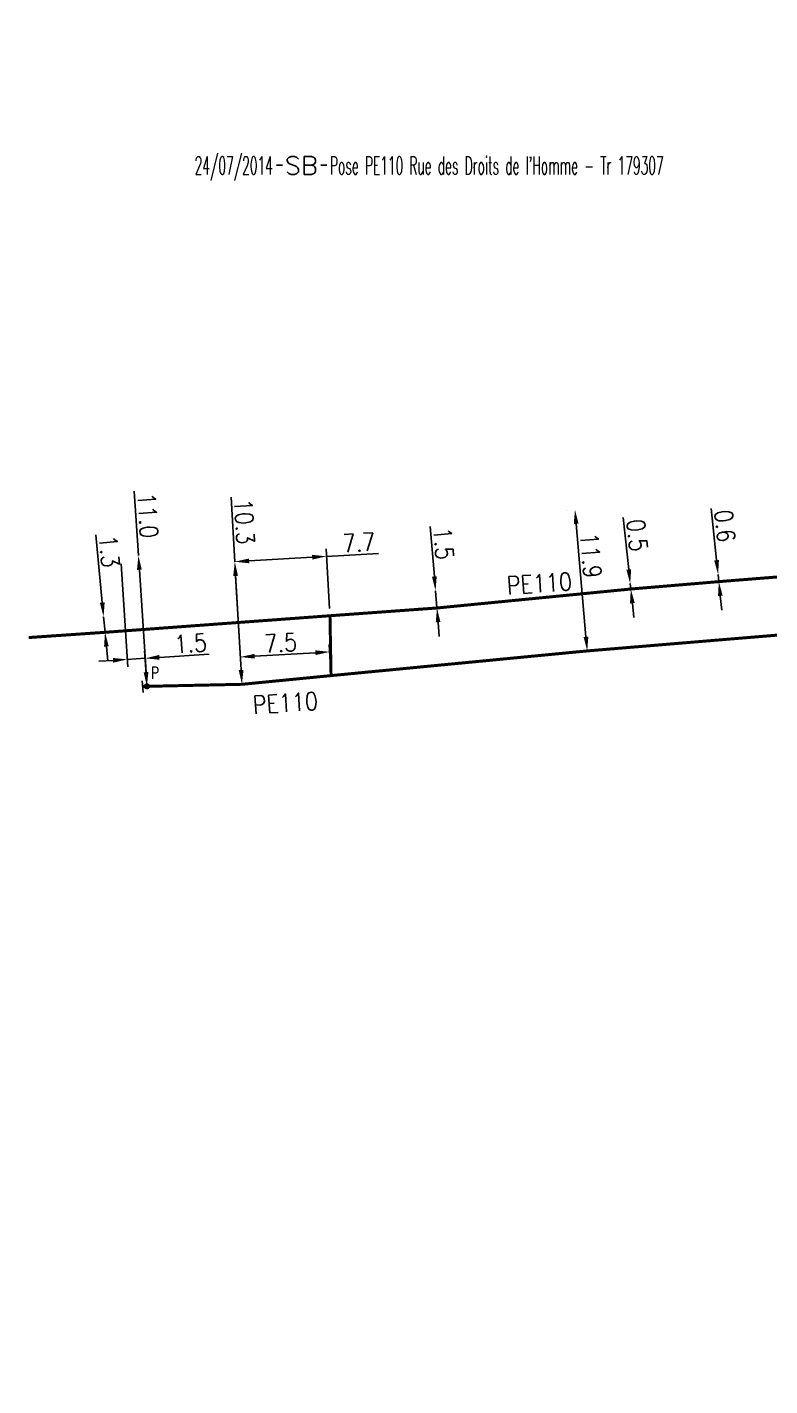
# Model space of a CAD drawing. Header units: millimetres. Extents: x 149999 to 151007, y 125999 to 127005.
# Drawn here: x 149999.9 to 150062.1, y 126886.2 to 127000.1 of the extents above; entities that cross this region are included whole.
import ezdxf
from ezdxf.enums import TextEntityAlignment as Align

# ---------------------------------------------------------------- set-up
doc = ezdxf.new("R2010")
doc.units = ezdxf.units.MM
doc.header["$PDMODE"] = 34
doc.linetypes.add('L_100_PE', pattern=[14, 10, -1.5, 1, -1.5])
doc.layers.get('0').update_dxf_attribs({"linetype": 'CONTINUOUS'})
doc.layers.get('DEFPOINTS').update_dxf_attribs({"linetype": 'CONTINUOUS'})
for name, color, linetype in [('L_140', 3, 'CONTINUOUS'), ('L_300', 7, 'CONTINUOUS'), ('L_340', 7, 'CONTINUOUS'), ('L_910', 7, 'CONTINUOUS')]:
    doc.layers.add(name, color=color, linetype=linetype)
doc.styles.add('G_ROMANS', font='ROMANS.SHX', dxfattribs={"width": 0.75})
doc.styles.get("Standard").update_dxf_attribs({"font": 'romans.shx', "width": 0.85})
doc.dimstyles.get("Standard").update_dxf_attribs({"dimtxt": 1.5, "dimasz": 1.2, "dimexe": 0.625, "dimexo": 0.625, "dimgap": 0.25, "dimtad": 1, "dimdec": 1, "dimzin": 0, "dimdsep": 46, "dimtxsty": 'Standard', "dimcen": -0.5, "dimadec": 0, "dimazin": 0, "dimtfac": 1, "dimtdec": 1, "dimtmove": 0, "dimatfit": 3, "dimfxl": 0, "dimtolj": 1, "dimtzin": 0, "dimarcsym": 0})

# ---------------------------------------------------------------- blocks, each defined once
blk = doc.blocks.new('L_340_07')
at = {"color": 0, "linetype": 'Continuous', "const_width": 0.25, "flags": 128}
blk.add_lwpolyline([(0, 0), (0.35, 0)], dxfattribs=at)
at = {"color": 0, "linetype": 'Continuous', "flags": 128}
blk.add_lwpolyline([(0.35, -0.5), (0.35, 0.5)], dxfattribs=at)
at = {"color": 0, "linetype": 'Continuous', "width": 0.75, "flags": 3}
for tag, p in [('DEF_LEG', (0.72, -3.47)), ('DEF_COUP', (0.72, -5.97)), ('DEF_TYPE', (0.72, -8.47))]:
    blk.add_attdef(tag, text='', height=1.2, dxfattribs=at).set_placement(p, align=Align.MIDDLE)
blk = doc.blocks.new('GIS_MODF')
at = {"color": 0, "linetype": 'Continuous', "flags": 128}
for points in [[(-2.18, -0.01), (-1.68, -0.01)], [(1.52, -0.01), (2.02, -0.01)]]:
    blk.add_lwpolyline(points, dxfattribs=at)
at = {"color": 0, "linetype": 'Continuous', "width": 0.5}
blk.add_attdef('DATE', text='', height=1.5, dxfattribs=at).set_placement((-2.5, -0.8), align=Align.RIGHT)
at = {"color": 0, "linetype": 'Continuous', "width": 1.771291}
blk.add_attdef('USER', text='', height=1.5, dxfattribs=at).set_placement((-1.51, -0.8), (1.28, -0.8), align=Align.FIT)
at = {"color": 0, "linetype": 'Continuous', "width": 0.5}
blk.add_attdef('DESC', (2.29, -0.8), '', height=1.5, dxfattribs=at)
blk = doc.blocks.new('*D441')
at = {"layer": 'DEFPOINTS', "color": 0, "linetype": 'Continuous', "transparency": 16777216}
for p in [(150045.8, 126959.67), (150045.8, 126959.67), (150046.83, 126947.82)]:
    blk.add_point(p, dxfattribs=at)
at = {"layer": 'L_140', "color": 0, "linetype": 'Continuous', "lineweight": -2, "transparency": 16777216}
for p, q in [((150045.18, 126959.62), (150045.18, 126959.62)), ((150046.72, 126949.01), (150045.9, 126958.48)), ((150046.2, 126947.76), (150046.2, 126947.76))]:
    blk.add_line(p, q, dxfattribs=at)
at = {"layer": 'L_140', "color": 0, "linetype": 'Continuous', "transparency": 16777216}
for points in [[(150046.1, 126958.49), (150045.7, 126958.46), (150045.8, 126959.67)], [(150046.92, 126949.03), (150046.52, 126948.99), (150046.83, 126947.82)]]:
    blk.add_solid(points, dxfattribs=at)
at = {"layer": 'L_140', "color": 0, "linetype": 'Continuous', "transparency": 16777216, "insert": (150047.13, 126955.83), "char_height": 1.5, "attachment_point": 5, "rotation": 274.9547}
blk.add_mtext('\\A1;11.9', dxfattribs=at)
blk = doc.blocks.new('*D442')
at = {"layer": 'DEFPOINTS', "color": 0, "linetype": 'Continuous', "transparency": 16777216}
for p in [(150017.28, 126955.3), (150017.28, 126955.3), (150017.88, 126945.02)]:
    blk.add_point(p, dxfattribs=at)
at = {"layer": 'L_140', "color": 0, "linetype": 'Continuous', "lineweight": -2, "transparency": 16777216}
for p, q in [((150017.28, 126955.3), (150016.97, 126960.7)), ((150017.81, 126946.22), (150017.35, 126954.11)), ((150017.25, 126944.98), (150017.25, 126944.98))]:
    blk.add_line(p, q, dxfattribs=at)
at = {"layer": 'L_140', "color": 0, "linetype": 'Continuous', "transparency": 16777216}
for points in [[(150017.55, 126954.12), (150017.15, 126954.09), (150017.28, 126955.3)], [(150018.01, 126946.23), (150017.61, 126946.21), (150017.88, 126945.02)]]:
    blk.add_solid(points, dxfattribs=at)
at = {"layer": 'L_140', "color": 0, "linetype": 'Continuous', "transparency": 16777216, "insert": (150018.09, 126958.66), "char_height": 1.5, "attachment_point": 5, "rotation": 273.3182}
blk.add_mtext('\\A1;10.3', dxfattribs=at)
blk = doc.blocks.new('*D443')
at = {"layer": 'DEFPOINTS', "color": 0, "linetype": 'Continuous', "transparency": 16777216}
for p in [(150017.28, 126955.3), (150017.74, 126947.31), (150025.35, 126945.75)]:
    blk.add_point(p, dxfattribs=at)
at = {"layer": 'L_140', "color": 0, "linetype": 'Continuous', "lineweight": -2, "transparency": 16777216}
for p, q in [((150017.32, 126954.68), (150017.78, 126946.68)), ((150024.04, 126947.67), (150018.94, 126947.38)), ((150025.31, 126946.38), (150025.2, 126948.36))]:
    blk.add_line(p, q, dxfattribs=at)
at = {"layer": 'L_140', "color": 0, "linetype": 'Continuous', "transparency": 16777216}
for points in [[(150018.93, 126947.57), (150018.95, 126947.18), (150017.74, 126947.31)], [(150024.03, 126947.87), (150024.05, 126947.47), (150025.23, 126947.74)]]:
    blk.add_solid(points, dxfattribs=at)
at = {"layer": 'L_140', "color": 0, "linetype": 'Continuous', "transparency": 16777216, "insert": (150021.13, 126948.5), "char_height": 1.5, "attachment_point": 5, "rotation": 3.3175}
blk.add_mtext('\\A1;7.5', dxfattribs=at)
blk = doc.blocks.new('*D444')
at = {"layer": 'DEFPOINTS', "color": 0, "linetype": 'Continuous', "transparency": 16777216}
for p in [(150007.71, 126955.74), (150008.27, 126947.11), (150009.91, 126944.85)]:
    blk.add_point(p, dxfattribs=at)
at = {"layer": 'L_300', "color": 0, "linetype": 'Continuous', "lineweight": -2, "transparency": 16777216}
for p, q in [((150007.75, 126955.11), (150008.31, 126946.48)), ((150009.87, 126945.47), (150009.72, 126947.83)), ((150010.96, 126947.28), (150015.14, 126947.55)), ((150007.07, 126947.03), (150005.87, 126946.95)), ((150008.27, 126947.11), (150009.76, 126947.2))]:
    blk.add_line(p, q, dxfattribs=at)
at = {"layer": 'L_300', "color": 0, "linetype": 'Continuous', "transparency": 16777216}
for points in [[(150010.95, 126947.48), (150010.97, 126947.08), (150009.76, 126947.2)], [(150007.06, 126947.23), (150007.08, 126946.83), (150008.27, 126947.11)]]:
    blk.add_solid(points, dxfattribs=at)
at = {"layer": 'L_300', "color": 0, "linetype": 'Continuous', "transparency": 16777216, "insert": (150013.58, 126948.45), "char_height": 1.5, "attachment_point": 5, "rotation": 3.718}
blk.add_mtext('\\A1;1.5', dxfattribs=at)
blk = doc.blocks.new('*D445')
at = {"layer": 'DEFPOINTS', "color": 0, "linetype": 'Continuous', "transparency": 16777216}
for p in [(150009.2, 126955.82), (150009.2, 126955.82), (150009.91, 126944.85)]:
    blk.add_point(p, dxfattribs=at)
at = {"layer": 'L_300', "color": 0, "linetype": 'Continuous', "lineweight": -2, "transparency": 16777216}
for p, q in [((150009.2, 126955.82), (150008.85, 126961.21)), ((150009.84, 126946.04), (150009.28, 126954.62)), ((150010.54, 126944.89), (150010.54, 126944.89))]:
    blk.add_line(p, q, dxfattribs=at)
at = {"layer": 'L_300', "color": 0, "linetype": 'Continuous', "transparency": 16777216}
for points in [[(150009.48, 126954.64), (150009.08, 126954.61), (150009.2, 126955.82)], [(150010.04, 126946.06), (150009.64, 126946.03), (150009.91, 126944.85)]]:
    blk.add_solid(points, dxfattribs=at)
at = {"layer": 'L_300', "color": 0, "linetype": 'Continuous', "transparency": 16777216, "insert": (150009.99, 126959.18), "char_height": 1.5, "attachment_point": 5, "rotation": 273.7101}
blk.add_mtext('\\A1;11.0', dxfattribs=at)
blk = doc.blocks.new('*D565')
at = {"layer": 'DEFPOINTS', "color": 0, "linetype": 'Continuous', "transparency": 16777216}
for p in [(150006.28, 126950.68), (150006.28, 126950.68), (150006.4, 126949.38)]:
    blk.add_point(p, dxfattribs=at)
at = {"layer": 'L_140', "color": 0, "linetype": 'Continuous', "lineweight": -2, "transparency": 16777216}
for p, q in [((150006.17, 126951.87), (150005.63, 126957.56)), ((150006.4, 126949.38), (150006.28, 126950.68)), ((150005.78, 126949.33), (150005.78, 126949.33)), ((150006.52, 126948.19), (150006.63, 126947))]:
    blk.add_line(p, q, dxfattribs=at)
at = {"layer": 'L_140', "color": 0, "linetype": 'Continuous', "transparency": 16777216}
for points in [[(150006.37, 126951.89), (150005.97, 126951.85), (150006.28, 126950.68)], [(150006.71, 126948.21), (150006.32, 126948.17), (150006.4, 126949.38)]]:
    blk.add_solid(points, dxfattribs=at)
at = {"layer": 'L_140', "color": 0, "linetype": 'Continuous', "transparency": 16777216, "insert": (150006.76, 126956.17), "char_height": 1.5, "attachment_point": 5, "rotation": 275.4059}
blk.add_mtext('\\A1;1.3', dxfattribs=at)
blk = doc.blocks.new('*D566')
at = {"layer": 'DEFPOINTS', "color": 0, "linetype": 'Continuous', "transparency": 16777216}
for p in [(150050.43, 126953.46), (150050.43, 126953.46), (150050.48, 126953.01)]:
    blk.add_point(p, dxfattribs=at)
at = {"layer": 'L_140', "color": 0, "linetype": 'Continuous', "lineweight": -2, "transparency": 16777216}
for p, q in [((150050.31, 126954.65), (150049.85, 126959)), ((150050.48, 126953.01), (150050.43, 126953.46)), ((150050.61, 126951.82), (150050.73, 126950.62))]:
    blk.add_line(p, q, dxfattribs=at)
at = {"layer": 'L_140', "color": 0, "linetype": 'Continuous', "transparency": 16777216}
for points in [[(150050.51, 126954.67), (150050.11, 126954.63), (150050.43, 126953.46)], [(150050.81, 126951.84), (150050.41, 126951.79), (150050.48, 126953.01)]]:
    blk.add_solid(points, dxfattribs=at)
at = {"layer": 'L_140', "color": 0, "linetype": 'Continuous', "transparency": 16777216, "insert": (150051.01, 126957.52), "char_height": 1.5, "attachment_point": 5, "rotation": 275.9984}
blk.add_mtext('\\A1;0.5', dxfattribs=at)
blk = doc.blocks.new('*D287')
at = {"layer": 'DEFPOINTS', "color": 0, "linetype": 'Continuous', "transparency": 16777216}
for p in [(150057.8, 126954.23), (150057.8, 126954.23), (150057.86, 126953.63)]:
    blk.add_point(p, dxfattribs=at)
at = {"layer": 'L_140', "color": 0, "linetype": 'Continuous', "lineweight": -2, "transparency": 16777216}
for p, q in [((150057.67, 126955.42), (150057.21, 126959.77)), ((150057.86, 126953.63), (150057.8, 126954.23)), ((150057.98, 126952.44), (150058.11, 126951.25))]:
    blk.add_line(p, q, dxfattribs=at)
at = {"layer": 'L_140', "color": 0, "linetype": 'Continuous', "transparency": 16777216}
for points in [[(150057.87, 126955.44), (150057.47, 126955.4), (150057.8, 126954.23)], [(150058.18, 126952.46), (150057.79, 126952.42), (150057.86, 126953.63)]]:
    blk.add_solid(points, dxfattribs=at)
at = {"layer": 'L_140', "color": 0, "linetype": 'Continuous', "transparency": 16777216, "insert": (150058.37, 126958.3), "char_height": 1.5, "attachment_point": 5, "rotation": 275.9984}
blk.add_mtext('\\A1;0.6', dxfattribs=at)
blk = doc.blocks.new('*D288')
at = {"layer": 'DEFPOINTS', "color": 0, "linetype": 'Continuous', "transparency": 16777216}
for p in [(150034.11, 126952.87), (150034.11, 126952.87), (150034.23, 126951.42)]:
    blk.add_point(p, dxfattribs=at)
at = {"layer": 'L_140', "color": 0, "linetype": 'Continuous', "lineweight": -2, "transparency": 16777216}
for p, q in [((150034.01, 126954.06), (150033.67, 126958.24)), ((150034.23, 126951.42), (150034.11, 126952.87)), ((150034.32, 126950.23), (150034.42, 126949.03))]:
    blk.add_line(p, q, dxfattribs=at)
at = {"layer": 'L_140', "color": 0, "linetype": 'Continuous', "transparency": 16777216}
for points in [[(150034.21, 126954.08), (150033.81, 126954.05), (150034.11, 126952.87)], [(150034.52, 126950.24), (150034.13, 126950.21), (150034.23, 126951.42)]]:
    blk.add_solid(points, dxfattribs=at)
at = {"layer": 'L_140', "color": 0, "linetype": 'Continuous', "transparency": 16777216, "insert": (150034.79, 126956.83), "char_height": 1.5, "attachment_point": 5, "rotation": 274.6697}
blk.add_mtext('\\A1;1.5', dxfattribs=at)
blk = doc.blocks.new('*D289')
at = {"layer": 'DEFPOINTS', "color": 0, "linetype": 'Continuous', "transparency": 16777216}
for p in [(150017.28, 126955.3), (150017.28, 126955.3), (150025.26, 126950.77)]:
    blk.add_point(p, dxfattribs=at)
at = {"layer": 'L_140', "color": 0, "linetype": 'Continuous', "lineweight": -2, "transparency": 16777216}
for p, q in [((150018.48, 126955.37), (150023.77, 126955.68)), ((150025.22, 126951.39), (150024.93, 126956.37)), ((150024.97, 126955.75), (150029.33, 126956))]:
    blk.add_line(p, q, dxfattribs=at)
at = {"layer": 'L_140', "color": 0, "linetype": 'Continuous', "transparency": 16777216}
for points in [[(150018.47, 126955.57), (150018.49, 126955.17), (150017.28, 126955.3)], [(150023.76, 126955.88), (150023.78, 126955.48), (150024.97, 126955.75)]]:
    blk.add_solid(points, dxfattribs=at)
at = {"layer": 'L_140', "color": 0, "linetype": 'Continuous', "transparency": 16777216, "insert": (150027.69, 126956.91), "char_height": 1.5, "attachment_point": 5, "rotation": 3.3197}
blk.add_mtext('\\A1;7.7', dxfattribs=at)
blk = doc.blocks.new('L_300_12')
at = {"color": 0, "linetype": 'Continuous', "const_width": 0.248, "flags": 128}
blk.add_lwpolyline([(-0.13, 0, 1), (0.13, 0, 1)], format="xyb", close=True, dxfattribs=at)
at = {"linetype": 'Continuous', "style": 'G_ROMANS', "width": 0.75}
blk.add_attdef('P', text='', height=1, dxfattribs=at).set_placement((0, 1.33), align=Align.MIDDLE_CENTER)
at = {"color": 0, "linetype": 'Continuous', "width": 0.75, "flags": 3}
for tag, p in [('DEF_LEG', (0, -5)), ('DEF_COUP', (0, -7.5)), ('DEF_TYPE', (0, -10))]:
    blk.add_attdef(tag, text='', height=1.2, dxfattribs=at).set_placement(p, align=Align.MIDDLE)

msp = doc.modelspace()

# ---------------------------------------------------------------- linework, layer by layer
at = {"layer": 'L_140', "linetype": 'L_100_PE'}
msp.add_lwpolyline([(150000, 126948.94, 0.25, 0.25, 0), (150006.4, 126949.38, 0.25, 0.25, 0), (150025.26, 126950.77, 0.25, 0.25, 0), (150034.23, 126951.42, 0.25, 0.25, 0), (150050.48, 126953.01, 0.25, 0.25, 0), (150057.86, 126953.63, 0.25, 0.25, 0), (150067.14, 126954.37, 0.25, 0.25, 0), (150086.43, 126956.16, 0.25, 0.25, 0), (150099.94, 126957.26, 0.25, 0.25, 0.408177), (150101.75, 126958.95, 0.25, 0.25, 0), (150101.7, 126959.81, 0.25, 0.25, 0), (150101.69, 126960.38, 0.25, 0.25, 0), (150101.54, 126962.38, 0.25, 0.25, 0), (150101.41, 126964.27, 0.25, 0.25, 0), (150100.81, 126964.23, 0.25, 0.25, 0), (150100.26, 126973.32, 0.25, 0.25, 0), (150098.73, 126986.49, 0.25, 0.25, 0), (150096.31, 126996.04, 0.25, 0.25, 0), (150095, 127000, 0, 0, 0)], format="xyseb", dxfattribs=at)
at = {"layer": 'L_140', "linetype": 'L_100_PE', "const_width": 0.25}
msp.add_lwpolyline([(150025.26, 126950.77), (150025.35, 126945.75)], dxfattribs=at)
at = {"layer": 'L_140', "linetype": 'L_100_PE', "flags": 128}
msp.add_lwpolyline([(150009.91, 126944.85, 0.25, 0.25, 0), (150017.88, 126945.02, 0.25, 0.25, 0), (150025.35, 126945.75, 0.25, 0.25, 0), (150046.83, 126947.82, 0.25, 0.25, 0), (150067.62, 126949.55, 0.25, 0.25, 0), (150072.8, 126950.07, 0.25, 0.25, 0), (150074.92, 126948.98, 0.25, 0.25, 0), (150086.9, 126949.78, 0.25, 0.25, 0), (150098.53, 126950.45, 0.25, 0.25, 0), (150099.19, 126950.37, 0.25, 0.25, 0), (150099.7, 126950.19, 0.25, 0.25, 0), (150100.59, 126949.66, 0.25, 0.25, 0), (150101.18, 126949.16, 0.25, 0.25, 0), (150101.58, 126948.82, 0.25, 0.25, 0), (150101.94, 126948.2, 0.25, 0.25, 0), (150102.13, 126947.61, 0.25, 0.25, 0), (150102.22, 126946.66, 0.25, 0.25, 0), (150103.6, 126925.86, 0.25, 0.25, 0), (150104.38, 126911.46, 0.25, 0.25, 0), (150104.51, 126908.24, 0.25, 0.25, 0), (150104.35, 126905.8, 0.25, 0.25, 0), (150103.83, 126903.62, 0.25, 0.25, 0), (150103.26, 126901.48, 0.25, 0.25, 0), (150101.76, 126897.08, 0.25, 0.25, 0), (150100.48, 126894.02, 0.25, 0.25, 0), (150099.28, 126891.69, 0.25, 0.25, 0), (150096.29, 126887.39, 0.25, 0.25, 0), (150096.29, 126887.39, 0.25, 0.25, 0), (150093.13, 126883.7, 0.25, 0.25, 0), (150081.09, 126869.49, 0.25, 0.25, 0), (150076.13, 126863.57, 0, 0, 0)], format="xyseb", dxfattribs=at)

# ---------------------------------------------------------------- block references
at = {"layer": 'L_300'}
ref = msp.add_blockref('L_300_12', (150009.91, 126944.85), dxfattribs=dict(at, rotation=1.257123678625023))
ref.add_attrib('P', 'P', dxfattribs={"layer": '0', "linetype": 'Continuous', "height": 1, "style": 'G_ROMANS', "width": 0.75}).set_placement((150010.59, 126945.98), align=Align.MIDDLE_CENTER)
at = {"layer": 'L_340', "rotation": 184.2968038254648}
msp.add_blockref('L_340_07', (150009.91, 126944.85), dxfattribs=at)
at = {"layer": 'L_910', "linetype": 'Continuous'}
ref = msp.add_blockref('GIS_MODF', (150022.97, 126988.57), dxfattribs=at)
ref.add_attrib('DATE', '24/07/2014', dxfattribs={"layer": '0', "color": 0, "linetype": 'Continuous', "height": 1.5, "width": 0.5}).set_placement((150020.47, 126987.77), align=Align.RIGHT)
ref.add_attrib('USER', 'SB', dxfattribs={"layer": '0', "color": 0, "linetype": 'Continuous', "height": 1.5, "width": 1.025485}).set_placement((150021.47, 126987.77), (150024.25, 126987.77), align=Align.FIT)
ref.add_attrib('DESC', "Pose PE110 Rue des Droits de l'Homme - Tr 179307", (150025.26, 126987.77), dxfattribs={"layer": '0', "color": 0, "linetype": 'Continuous', "height": 1.5, "width": 0.5})

# ---------------------------------------------------------------- texts
at = {"layer": 'L_140', "linetype": 'Continuous', "width": 0.85}
msp.add_text('PE110', height=1.5, rotation=3.8096, dxfattribs=at).set_placement((150040.14, 126952.55))
msp.add_text('PE110', height=1.5, rotation=3.7063, dxfattribs=at).set_placement((150021.52, 126943.46), align=Align.MIDDLE)

# ---------------------------------------------------------------- dimensions: what is measured, and where the dimension line sits
at = {"layer": 'L_140', "linetype": 'Continuous'}
for base, p1, p2, angle, picture, middle in [((150017.28, 126955.3), (150017.88, 126945.02), (150017.28, 126955.3), 273.3182, '*D442', (150017.09, 126958.6)), ((150045.8, 126959.67), (150046.83, 126947.82), (150045.8, 126959.67), 274.9547, '*D441', (150046.14, 126955.75)), ((150050.43, 126953.46), (150050.48, 126953.01), (150050.43, 126953.46), 275.9984, '*D566', (150050.02, 126957.42)), ((150057.8, 126954.23), (150057.86, 126953.63), (150057.8, 126954.23), 275.9984, '*D287', (150057.38, 126958.19)), ((150006.28, 126950.68), (150006.4, 126949.38), (150006.28, 126950.68), 275.4059, '*D565', (150005.77, 126956.08)), ((150017.28, 126955.3), (150025.26, 126950.77), (150017.28, 126955.3), 3.3197, '*D289', (150027.75, 126955.91)), ((150017.74, 126947.31), (150025.35, 126945.75), (150017.28, 126955.3), 3.3175, '*D443', (150021.19, 126947.51))]:
    dim = msp.add_linear_dim(base=base, p1=p1, p2=p2, angle=angle, dimstyle='Standard', dxfattribs=at)
    dim.commit()
    dim.dimension.update_dxf_attribs({"geometry": picture, "text_midpoint": middle, "dimtype": 160})
dim = msp.add_linear_dim(base=(150034.1091, 126952.8689), p1=(150034.2271, 126951.4237), p2=(150034.1091, 126952.8689), angle=274.6697, dimstyle='Standard', override={"dimscale": 1, "dimlfac": 1, "dimlunit": 2}, dxfattribs=at)
dim.commit()
dim.dimension.update_dxf_attribs({"geometry": '*D288', "text_midpoint": (150033.792, 126956.7506), "dimtype": 160})
at = {"layer": 'L_300', "linetype": 'Continuous'}
for base, p2, angle, picture, middle in [((150009.2, 126955.82), (150009.2, 126955.82), 273.7101, '*D445', (150008.99, 126959.12)), ((150008.27, 126947.11), (150007.71, 126955.74), 3.718, '*D444', (150013.65, 126947.46))]:
    dim = msp.add_linear_dim(base=base, p1=(150009.91, 126944.85), p2=p2, angle=angle, dimstyle='Standard', dxfattribs=at)
    dim.commit()
    dim.dimension.update_dxf_attribs({"geometry": picture, "text_midpoint": middle, "dimtype": 160})

doc.saveas('drawing.dxf')
